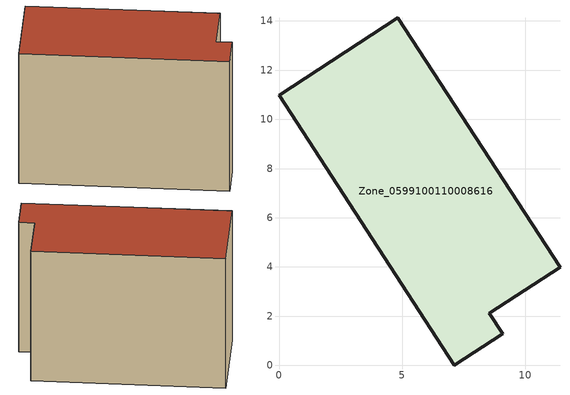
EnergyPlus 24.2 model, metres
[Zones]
Zone_0599100110008616
 floor ground (C_G): 0,10.97 4.82,14.13 11.42,3.98 8.55,2.12 9.09,1.28 7.12,0 z0.48
 wall outside (C_F): 7.12,0 9.09,1.28 8.55,2.12 11.42,3.98 4.82,14.13 0,10.97 7.12,0 z0.48:9.79
 roof outside (C_R): 4.82,14.13 0,10.97 7.12,0 9.09,1.28 8.55,2.12 11.42,3.98 z9.79
[BUILDING]
Pand.0599100110008616: North Axis=0; Terrain=City; Loads Convergence Tolerance Value=0.04; Temperature Convergence Tolerance Value=0.4; Solar Distribution=FullExterior; Maximum Number of Warmup Days=25; Minimum Number of Warmup Days=1
[Site:Location]
Rotterdam.The.Hague.AP_ZH_NLD Design_Conditions: Latitude=51.96; Longitude=4.45; Time Zone=1; Elevation=-4.5
[SITE:GROUNDTEMPERATURE:BUILDINGSURFACE]
18, 18, 18, 18, 18, 18, 18, 18, 18, 18, 18, 18
[MATERIAL] Thermal Absorptance=0.9; Solar Absorptance=0.7; Visible Absorptance=0.7
Name | Roughness | Thickness | Conductivity | Density | Specific Heat
G.TC.2015-2018 | MediumSmooth | 0.15 | 0.0428571 | 540 | 1210
F.TC.2015-2018 | Rough | 0.3 | 0.0666667 | 1920 | 840
R.TC.2015-2018 | MediumRough | 0.2 | 0.0333333 | 1500 | 1000
[CONSTRUCTION]
C_G: G.TC.2015-2018
C_F: F.TC.2015-2018
C_R: R.TC.2015-2018
[ZONE]
Zone_0599100110008616: Type=1; Multiplier=1; Ceiling Height=Autocalculate; Volume=Autocalculate; Floor Area=autocalculate; Part of Total Floor Area=Yes
[ZONEINFILTRATION:DESIGNFLOWRATE]
Infil_Zone_0599100110008616: Zone or ZoneList or Space or SpaceList=Zone_0599100110008616; Schedule=AlwaysOn; Design Flow Rate Calculation Method=Flow/Area; Flow Rate per Floor Area=0.0015; Constant Term Coefficient=1; Temperature Term Coefficient=0; Velocity Term Coefficient=0; Velocity Squared Term Coefficient=0
[HVACTEMPLATE:ZONE:IDEALLOADSAIRSYSTEM]
Zone_0599100110008616: Maximum Heating Supply Air Temperature=50; Minimum Cooling Supply Air Temperature=13; Maximum Heating Supply Air Humidity Ratio=0.0156; Minimum Cooling Supply Air Humidity Ratio=0.0077; Heating Limit=NoLimit; Cooling Limit=NoLimit; Dehumidification Control Type=ConstantSensibleHeatRatio; Cooling Sensible Heat Ratio=0.7; Dehumidification Setpoint=60; Humidification Control Type=None; Humidification Setpoint=30; Outdoor Air Method=None; Outdoor Air Flow Rate per Person=0.00944; Outdoor Air Flow Rate per Zone Floor Area=0; Outdoor Air Flow Rate per Zone=0; Demand Controlled Ventilation Type=None; Outdoor Air Economizer Type=NoEconomizer; Heat Recovery Type=None; Sensible Heat Recovery Effectiveness=0.7; Latent Heat Recovery Effectiveness=0.65
[ZONECONTROL:THERMOSTAT]
ThermostatControl_Zone_0599100110008616: Zone or ZoneList=Zone_0599100110008616; Control Type Schedule=DualSetpointControlType; Control 1=Thermostat_Zone_0599100110008616; Temperature Difference Between Cutout And Setpoint=0
[THERMOSTATSETPOINT:DUALSETPOINT]
Thermostat_Zone_0599100110008616: Heating Setpoint Temperature Schedule=HeatingSetpoint_Zone_0599100110008616; Cooling Setpoint Temperature Schedule=CoolingSetpoint_Zone_0599100110008616
[SCHEDULE:COMPACT]
HeatingSetpoint_Zone_0599100110008616: Through: 12/31, For: AllDays, Until: 24:00, 21
CoolingSetpoint_Zone_0599100110008616: Through: 12/31, For: AllDays, Until: 24:00, 24
DualSetpointControlType: Through: 12/31, For: AllDays, Until: 24:00, 4
AlwaysOn: Through: 12/31, For: AllDays, Until: 24:00, 1
